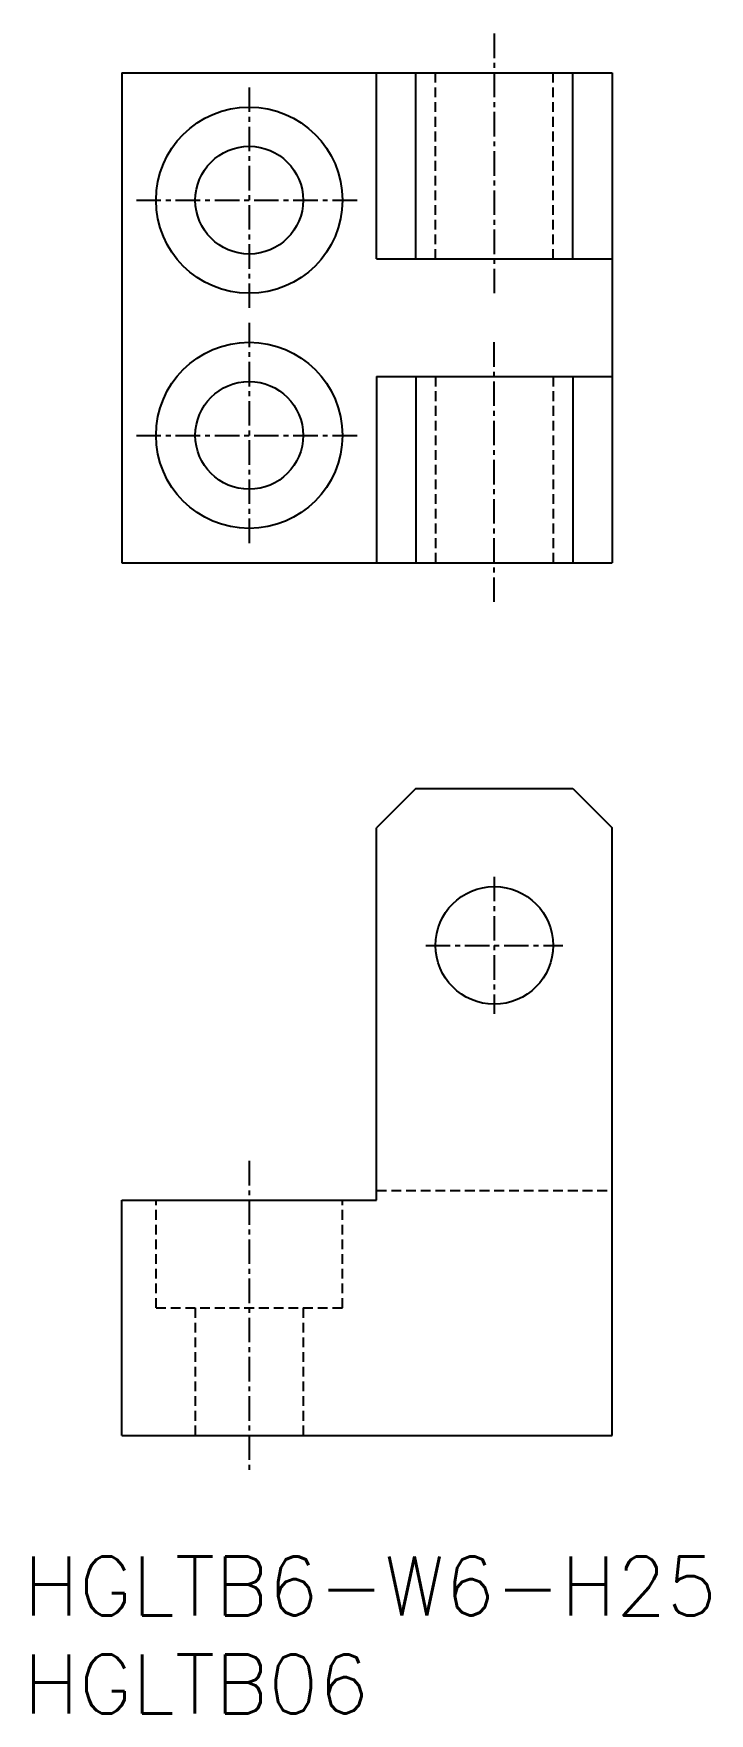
# Model space of a CAD drawing. Extents: x 129.7 to 164.2, y 51.2 to 136.9.
import ezdxf
from ezdxf.enums import TextEntityAlignment as Align

# ---------------------------------------------------------------- set-up
doc = ezdxf.new("R2010")
doc.units = 0
doc.linetypes.add('CENTER', pattern=[2, 1.25, -0.25, 0.25, -0.25])
doc.linetypes.add('DASHED', pattern=[0.75, 0.5, -0.25])
doc.layers.get('0').update_dxf_attribs({"linetype": 'CONTINUOUS'})
doc.layers.add('CENTER', color=1, linetype='CENTER')
doc.layers.add('DASHED', color=2, linetype='DASHED')
doc.styles.get("Standard").update_dxf_attribs({"font": 'txt.shx', "bigfont": 'extfont.shx'})

msp = doc.modelspace()

# ---------------------------------------------------------------- linework, layer by layer
at = {"color": 7, "linetype": 'CONTINUOUS'}
for p, q in [((134.23, 134.918), (134.23, 109.918)), ((134.23, 134.918), (159.23, 134.918)), ((147.23, 125.418), (147.23, 134.918)), ((149.23, 125.418), (149.23, 134.918)), ((157.23, 125.418), (157.23, 134.918)), ((159.23, 134.918), (159.23, 109.918)), ((147.23, 125.418), (159.23, 125.418)), ((147.23, 119.418), (159.23, 119.418)), ((147.23, 119.418), (147.23, 109.918)), ((149.23, 119.418), (149.23, 109.918)), ((157.23, 119.418), (157.23, 109.918)), ((134.23, 109.918), (159.23, 109.918)), ((149.23, 98.395), (147.23, 96.395)), ((149.23, 98.395), (157.23, 98.395)), ((157.23, 98.395), (159.23, 96.395)), ((147.23, 77.395), (147.23, 96.395)), ((159.23, 65.395), (159.23, 96.395)), ((134.23, 65.395), (134.23, 77.395)), ((134.23, 77.395), (147.23, 77.395)), ((134.23, 65.395), (159.23, 65.395))]:
    msp.add_line(p, q, dxfattribs=at)
at = {"color": 3, "linetype": 'DASHED'}
for p, q in [((150.23, 125.418), (150.23, 134.918)), ((156.23, 125.418), (156.23, 134.918)), ((150.23, 119.418), (150.23, 109.918)), ((156.23, 119.418), (156.23, 109.918)), ((135.98, 71.895), (135.98, 77.395)), ((145.48, 71.895), (145.48, 77.395)), ((147.23, 77.895), (159.23, 77.895)), ((135.98, 71.895), (145.48, 71.895)), ((137.98, 71.895), (137.98, 65.395)), ((143.48, 71.895), (143.48, 65.395))]:
    msp.add_line(p, q, dxfattribs=at)
at = {"color": 7, "linetype": 'CONTINUOUS'}
for centre, radius in [((140.73, 128.418), 4.75), ((140.73, 128.418), 2.75), ((140.73, 116.418), 4.75), ((140.73, 116.418), 2.75), ((153.23, 90.395), 3)]:
    msp.add_circle(centre, radius, dxfattribs=at)
at = {"layer": 'CENTER', "color": 1, "linetype": 'CENTER'}
for p, q in [((153.23, 136.918), (153.23, 123.418)), ((140.73, 134.168), (140.73, 122.668)), ((134.98, 128.418), (146.48, 128.418)), ((140.73, 122.168), (140.73, 110.668)), ((153.23, 107.918), (153.23, 121.418)), ((134.98, 116.418), (146.48, 116.418)), ((153.23, 93.895), (153.23, 86.895)), ((149.73, 90.395), (156.73, 90.395)), ((140.73, 79.395), (140.73, 63.395))]:
    msp.add_line(p, q, dxfattribs=at)
at = {"layer": 'DASHED', "linetype": 'CENTER'}
msp.add_line((147.23, 119.418), (147.23, 119.418), dxfattribs=at)

# ---------------------------------------------------------------- texts
at = {"color": 7, "linetype": 'CONTINUOUS'}
for s, p in [('HGLTB6-W6-H25', (129.224, 57.709)), ('HGLTB06', (129.224, 52.709))]:
    msp.add_text(s, height=3, dxfattribs=at).set_placement(p, align=Align.MIDDLE_LEFT)

doc.saveas('drawing.dxf')
